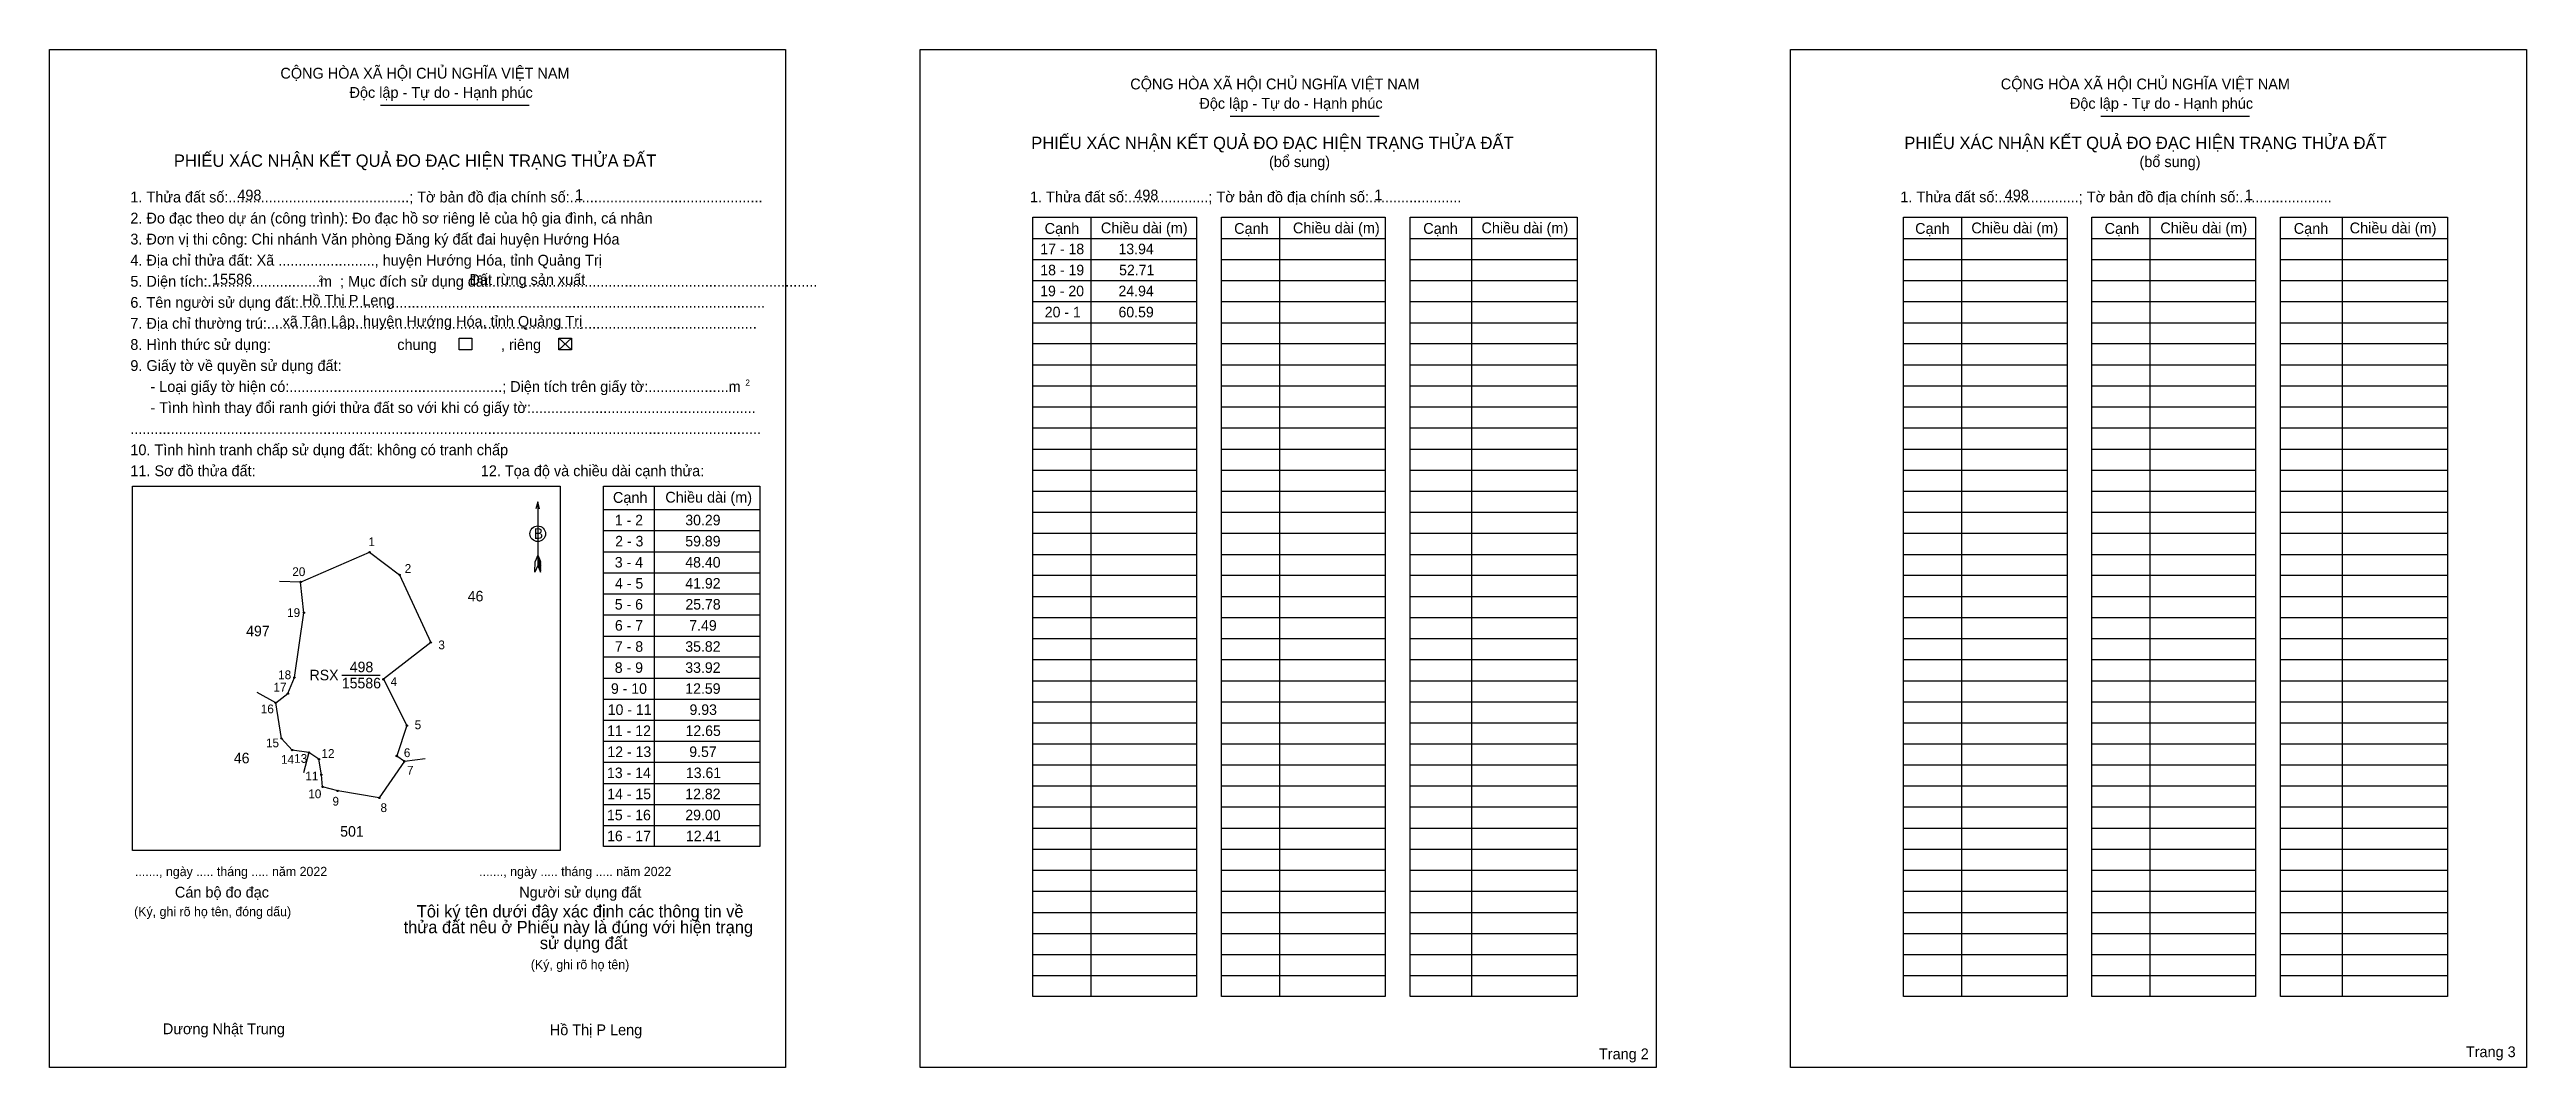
# Model space of a CAD drawing. Extents: x 544321 to 546317, y 1838896 to 1839717.
import ezdxf

# ---------------------------------------------------------------- set-up
doc = ezdxf.new("R2010")
doc.units = 0
for name, color, linetype in [('Level 1', 7, 'Continuous'), ('Level 10', 7, 'Continuous'), ('Level 11', 7, 'Continuous'), ('Level 13', 7, 'Continuous'), ('Level 2', 7, 'Continuous'), ('Level 25', 7, 'Continuous'), ('Level 27', 7, 'Continuous'), ('Level 36', 7, 'Continuous'), ('Level 48', 7, 'Continuous'), ('Level 50', 7, 'Continuous'), ('Level 52', 7, 'Continuous'), ('Level 55', 7, 'Continuous'), ('Level 6', 7, 'Continuous'), ('Level 9', 7, 'Continuous')]:
    doc.layers.add(name, color=color, linetype=linetype)

msp = doc.modelspace()

# ---------------------------------------------------------------- linework, layer by layer
at = {"layer": 'Level 1'}
for p, q in [((544321.1, 1839716.8), (544321.1, 1839716.8)), ((545022.6, 1839716.8), (545022.6, 1839716.8)), ((544587.7, 1839671.9), (544707.7, 1839671.9)), ((545272.6, 1839663.2), (545392.5, 1839663.2)), ((545974.1, 1839663.2), (546094, 1839663.2)), ((545160.3, 1839581.6), (545160.3, 1838953.6)), ((545312.2, 1839581.6), (545312.2, 1838953.6)), ((545467, 1839581.6), (545467, 1838953.6)), ((545861.8, 1839581.6), (545861.8, 1838953.6)), ((546013.7, 1839581.6), (546013.7, 1838953.6)), ((546168.5, 1839581.6), (546168.5, 1838953.6)), ((545113.6, 1839564.6), (545245.4, 1839564.6)), ((545113.6, 1839547.7), (545245.4, 1839547.7)), ((545265.6, 1839564.6), (545397.4, 1839564.6)), ((545265.6, 1839547.7), (545397.4, 1839547.7)), ((545417.5, 1839564.6), (545552.1, 1839564.6)), ((545417.5, 1839547.7), (545552.1, 1839547.7)), ((545815.1, 1839564.6), (545946.9, 1839564.6)), ((545815.1, 1839547.7), (545946.9, 1839547.7)), ((545967, 1839564.6), (546098.9, 1839564.6)), ((545967, 1839547.7), (546098.9, 1839547.7)), ((546119, 1839564.6), (546253.6, 1839564.6)), ((546119, 1839547.7), (546253.6, 1839547.7)), ((545113.6, 1839530.7), (545245.4, 1839530.7)), ((545265.6, 1839530.7), (545397.4, 1839530.7)), ((545417.5, 1839530.7), (545552.1, 1839530.7)), ((545815.1, 1839530.7), (545946.9, 1839530.7)), ((545967, 1839530.7), (546098.9, 1839530.7)), ((546119, 1839530.7), (546253.6, 1839530.7)), ((545113.6, 1839513.7), (545245.4, 1839513.7)), ((545265.6, 1839513.7), (545397.4, 1839513.7)), ((545417.5, 1839513.7), (545552.1, 1839513.7)), ((545815.1, 1839513.7), (545946.9, 1839513.7)), ((545967, 1839513.7), (546098.9, 1839513.7)), ((546119, 1839513.7), (546253.6, 1839513.7)), ((545113.6, 1839496.7), (545245.4, 1839496.7)), ((545265.6, 1839496.7), (545397.4, 1839496.7)), ((545417.5, 1839496.7), (545552.1, 1839496.7)), ((545815.1, 1839496.7), (545946.9, 1839496.7)), ((545967, 1839496.7), (546098.9, 1839496.7)), ((546119, 1839496.7), (546253.6, 1839496.7)), ((544731.5, 1839484.2), (544741.7, 1839474.7)), ((544731.5, 1839474.7), (544741.7, 1839484.2)), ((545113.6, 1839479.8), (545245.4, 1839479.8)), ((545265.6, 1839479.8), (545397.4, 1839479.8)), ((545417.5, 1839479.8), (545552.1, 1839479.8)), ((545815.1, 1839479.8), (545946.9, 1839479.8)), ((545967, 1839479.8), (546098.9, 1839479.8)), ((546119, 1839479.8), (546253.6, 1839479.8)), ((545113.6, 1839462.8), (545245.4, 1839462.8)), ((545113.6, 1839445.8), (545245.4, 1839445.8)), ((545265.6, 1839462.8), (545397.4, 1839462.8)), ((545265.6, 1839445.8), (545397.4, 1839445.8)), ((545417.5, 1839462.8), (545552.1, 1839462.8)), ((545417.5, 1839445.8), (545552.1, 1839445.8)), ((545815.1, 1839462.8), (545946.9, 1839462.8)), ((545815.1, 1839445.8), (545946.9, 1839445.8)), ((545967, 1839462.8), (546098.9, 1839462.8)), ((545967, 1839445.8), (546098.9, 1839445.8)), ((546119, 1839462.8), (546253.6, 1839462.8)), ((546119, 1839445.8), (546253.6, 1839445.8)), ((545113.6, 1839428.9), (545245.4, 1839428.9)), ((545265.6, 1839428.9), (545397.4, 1839428.9)), ((545417.5, 1839428.9), (545552.1, 1839428.9)), ((545815.1, 1839428.9), (545946.9, 1839428.9)), ((545967, 1839428.9), (546098.9, 1839428.9)), ((546119, 1839428.9), (546253.6, 1839428.9)), ((545113.6, 1839411.9), (545245.4, 1839411.9)), ((545265.6, 1839411.9), (545397.4, 1839411.9)), ((545417.5, 1839411.9), (545552.1, 1839411.9)), ((545815.1, 1839411.9), (545946.9, 1839411.9)), ((545967, 1839411.9), (546098.9, 1839411.9)), ((546119, 1839411.9), (546253.6, 1839411.9)), ((545113.6, 1839394.9), (545245.4, 1839394.9)), ((545265.6, 1839394.9), (545397.4, 1839394.9)), ((545417.5, 1839394.9), (545552.1, 1839394.9)), ((545815.1, 1839394.9), (545946.9, 1839394.9)), ((545967, 1839394.9), (546098.9, 1839394.9)), ((546119, 1839394.9), (546253.6, 1839394.9)), ((545113.6, 1839377.9), (545245.4, 1839377.9)), ((545265.6, 1839377.9), (545397.4, 1839377.9)), ((545417.5, 1839377.9), (545552.1, 1839377.9)), ((545815.1, 1839377.9), (545946.9, 1839377.9)), ((545967, 1839377.9), (546098.9, 1839377.9)), ((546119, 1839377.9), (546253.6, 1839377.9)), ((544387.9, 1839365), (544387.9, 1839365)), ((544714.5, 1839352.3), (544714.5, 1839300.9)), ((544767.5, 1839346.1), (544893.4, 1839346.1)), ((544808.2, 1839365), (544808.2, 1839074.5)), ((545113.6, 1839361), (545245.4, 1839361)), ((545265.6, 1839361), (545397.4, 1839361)), ((545417.5, 1839361), (545552.1, 1839361)), ((545815.1, 1839361), (545946.9, 1839361)), ((545967, 1839361), (546098.9, 1839361)), ((546119, 1839361), (546253.6, 1839361)), ((544767.5, 1839329.1), (544893.4, 1839329.1)), ((545113.6, 1839344), (545245.4, 1839344)), ((545113.6, 1839327), (545245.4, 1839327)), ((545265.6, 1839344), (545397.4, 1839344)), ((545265.6, 1839327), (545397.4, 1839327)), ((545417.5, 1839344), (545552.1, 1839344)), ((545417.5, 1839327), (545552.1, 1839327)), ((545815.1, 1839344), (545946.9, 1839344)), ((545815.1, 1839327), (545946.9, 1839327)), ((545967, 1839344), (546098.9, 1839344)), ((545967, 1839327), (546098.9, 1839327)), ((546119, 1839344), (546253.6, 1839344)), ((546119, 1839327), (546253.6, 1839327)), ((544714.5, 1839309.4), (544712.3, 1839304.2)), ((544714.5, 1839309.4), (544716.6, 1839304.2)), ((544714.5, 1839308.7), (544716.6, 1839303.4)), ((544714.5, 1839307.9), (544716.6, 1839302.7)), ((544714.5, 1839307.2), (544716.7, 1839301.9)), ((544714.5, 1839306.4), (544716.7, 1839301.1)), ((544767.5, 1839312.1), (544893.4, 1839312.1)), ((545113.6, 1839310), (545245.4, 1839310)), ((545265.6, 1839310), (545397.4, 1839310)), ((545417.5, 1839310), (545552.1, 1839310)), ((545815.1, 1839310), (545946.9, 1839310)), ((545967, 1839310), (546098.9, 1839310)), ((546119, 1839310), (546253.6, 1839310)), ((544712.2, 1839295.7), (544712.3, 1839304.2)), ((544714.5, 1839300.9), (544712.2, 1839295.7)), ((544714.5, 1839305.7), (544716.7, 1839300.4)), ((544714.5, 1839305), (544716.7, 1839299.6)), ((544714.5, 1839304.2), (544716.7, 1839298.9)), ((544714.5, 1839303.5), (544716.7, 1839298.1)), ((544714.5, 1839302.8), (544716.7, 1839297.3)), ((544714.5, 1839302), (544716.7, 1839296.6)), ((544714.5, 1839300.9), (544716.7, 1839295.7)), ((544716.7, 1839295.7), (544716.6, 1839304.2)), ((544767.5, 1839295.2), (544893.4, 1839295.2)), ((545113.6, 1839293.1), (545245.4, 1839293.1)), ((545265.6, 1839293.1), (545397.4, 1839293.1)), ((545417.5, 1839293.1), (545552.1, 1839293.1)), ((545815.1, 1839293.1), (545946.9, 1839293.1)), ((545967, 1839293.1), (546098.9, 1839293.1)), ((546119, 1839293.1), (546253.6, 1839293.1)), ((544767.5, 1839278.2), (544893.4, 1839278.2)), ((545113.6, 1839276.1), (545245.4, 1839276.1)), ((545265.6, 1839276.1), (545397.4, 1839276.1)), ((545417.5, 1839276.1), (545552.1, 1839276.1)), ((545815.1, 1839276.1), (545946.9, 1839276.1)), ((545967, 1839276.1), (546098.9, 1839276.1)), ((546119, 1839276.1), (546253.6, 1839276.1)), ((544767.5, 1839261.2), (544893.4, 1839261.2)), ((545113.6, 1839259.1), (545245.4, 1839259.1)), ((545265.6, 1839259.1), (545397.4, 1839259.1)), ((545417.5, 1839259.1), (545552.1, 1839259.1)), ((545815.1, 1839259.1), (545946.9, 1839259.1)), ((545967, 1839259.1), (546098.9, 1839259.1)), ((546119, 1839259.1), (546253.6, 1839259.1)), ((544767.5, 1839244.2), (544893.4, 1839244.2)), ((544767.5, 1839227.3), (544893.4, 1839227.3)), ((545113.6, 1839242.2), (545245.4, 1839242.2)), ((545265.6, 1839242.2), (545397.4, 1839242.2)), ((545417.5, 1839242.2), (545552.1, 1839242.2)), ((545815.1, 1839242.2), (545946.9, 1839242.2)), ((545967, 1839242.2), (546098.9, 1839242.2)), ((546119, 1839242.2), (546253.6, 1839242.2)), ((544767.5, 1839210.3), (544893.4, 1839210.3)), ((545113.6, 1839225.2), (545245.4, 1839225.2)), ((545113.6, 1839208.2), (545245.4, 1839208.2)), ((545265.6, 1839225.2), (545397.4, 1839225.2)), ((545265.6, 1839208.2), (545397.4, 1839208.2)), ((545417.5, 1839225.2), (545552.1, 1839225.2)), ((545417.5, 1839208.2), (545552.1, 1839208.2)), ((545815.1, 1839225.2), (545946.9, 1839225.2)), ((545815.1, 1839208.2), (545946.9, 1839208.2)), ((545967, 1839225.2), (546098.9, 1839225.2)), ((545967, 1839208.2), (546098.9, 1839208.2)), ((546119, 1839225.2), (546253.6, 1839225.2)), ((546119, 1839208.2), (546253.6, 1839208.2)), ((544767.5, 1839193.3), (544893.4, 1839193.3)), ((545113.6, 1839191.2), (545245.4, 1839191.2)), ((545265.6, 1839191.2), (545397.4, 1839191.2)), ((545417.5, 1839191.2), (545552.1, 1839191.2)), ((545815.1, 1839191.2), (545946.9, 1839191.2)), ((545967, 1839191.2), (546098.9, 1839191.2)), ((546119, 1839191.2), (546253.6, 1839191.2)), ((544767.5, 1839176.4), (544893.4, 1839176.4)), ((545113.6, 1839174.3), (545245.4, 1839174.3)), ((545265.6, 1839174.3), (545397.4, 1839174.3)), ((545417.5, 1839174.3), (545552.1, 1839174.3)), ((545815.1, 1839174.3), (545946.9, 1839174.3)), ((545967, 1839174.3), (546098.9, 1839174.3)), ((546119, 1839174.3), (546253.6, 1839174.3)), ((544767.5, 1839159.4), (544893.4, 1839159.4)), ((545113.6, 1839157.3), (545245.4, 1839157.3)), ((545265.6, 1839157.3), (545397.4, 1839157.3)), ((545417.5, 1839157.3), (545552.1, 1839157.3)), ((545815.1, 1839157.3), (545946.9, 1839157.3)), ((545967, 1839157.3), (546098.9, 1839157.3)), ((546119, 1839157.3), (546253.6, 1839157.3)), ((544767.5, 1839142.4), (544893.4, 1839142.4)), ((545113.6, 1839140.3), (545245.4, 1839140.3)), ((545265.6, 1839140.3), (545397.4, 1839140.3)), ((545417.5, 1839140.3), (545552.1, 1839140.3)), ((545815.1, 1839140.3), (545946.9, 1839140.3)), ((545967, 1839140.3), (546098.9, 1839140.3)), ((546119, 1839140.3), (546253.6, 1839140.3)), ((544767.5, 1839125.4), (544893.4, 1839125.4)), ((544767.5, 1839108.5), (544893.4, 1839108.5)), ((545113.6, 1839123.4), (545245.4, 1839123.4)), ((545265.6, 1839123.4), (545397.4, 1839123.4)), ((545417.5, 1839123.4), (545552.1, 1839123.4)), ((545815.1, 1839123.4), (545946.9, 1839123.4)), ((545967, 1839123.4), (546098.9, 1839123.4)), ((546119, 1839123.4), (546253.6, 1839123.4)), ((544767.5, 1839091.5), (544893.4, 1839091.5)), ((545113.6, 1839106.4), (545245.4, 1839106.4)), ((545113.6, 1839089.4), (545245.4, 1839089.4)), ((545265.6, 1839106.4), (545397.4, 1839106.4)), ((545265.6, 1839089.4), (545397.4, 1839089.4)), ((545417.5, 1839106.4), (545552.1, 1839106.4)), ((545417.5, 1839089.4), (545552.1, 1839089.4)), ((545815.1, 1839106.4), (545946.9, 1839106.4)), ((545815.1, 1839089.4), (545946.9, 1839089.4)), ((545967, 1839106.4), (546098.9, 1839106.4)), ((545967, 1839089.4), (546098.9, 1839089.4)), ((546119, 1839106.4), (546253.6, 1839106.4)), ((546119, 1839089.4), (546253.6, 1839089.4)), ((544732.6, 1839071.3), (544732.6, 1839071.3)), ((545113.6, 1839072.4), (545245.4, 1839072.4)), ((545265.6, 1839072.4), (545397.4, 1839072.4)), ((545417.5, 1839072.4), (545552.1, 1839072.4)), ((545815.1, 1839072.4), (545946.9, 1839072.4)), ((545967, 1839072.4), (546098.9, 1839072.4)), ((546119, 1839072.4), (546253.6, 1839072.4)), ((545113.6, 1839055.5), (545245.4, 1839055.5)), ((545265.6, 1839055.5), (545397.4, 1839055.5)), ((545417.5, 1839055.5), (545552.1, 1839055.5)), ((545815.1, 1839055.5), (545946.9, 1839055.5)), ((545967, 1839055.5), (546098.9, 1839055.5)), ((546119, 1839055.5), (546253.6, 1839055.5)), ((545113.6, 1839038.5), (545245.4, 1839038.5)), ((545265.6, 1839038.5), (545397.4, 1839038.5)), ((545417.5, 1839038.5), (545552.1, 1839038.5)), ((545815.1, 1839038.5), (545946.9, 1839038.5)), ((545967, 1839038.5), (546098.9, 1839038.5)), ((546119, 1839038.5), (546253.6, 1839038.5)), ((545113.6, 1839021.5), (545245.4, 1839021.5)), ((545265.6, 1839021.5), (545397.4, 1839021.5)), ((545417.5, 1839021.5), (545552.1, 1839021.5)), ((545815.1, 1839021.5), (545946.9, 1839021.5)), ((545967, 1839021.5), (546098.9, 1839021.5)), ((546119, 1839021.5), (546253.6, 1839021.5)), ((545113.6, 1839004.5), (545245.4, 1839004.5)), ((545113.6, 1838987.6), (545245.4, 1838987.6)), ((545265.6, 1839004.5), (545397.4, 1839004.5)), ((545265.6, 1838987.6), (545397.4, 1838987.6)), ((545417.5, 1839004.5), (545552.1, 1839004.5)), ((545417.5, 1838987.6), (545552.1, 1838987.6)), ((545815.1, 1839004.5), (545946.9, 1839004.5)), ((545815.1, 1838987.6), (545946.9, 1838987.6)), ((545967, 1839004.5), (546098.9, 1839004.5)), ((545967, 1838987.6), (546098.9, 1838987.6)), ((546119, 1839004.5), (546253.6, 1839004.5)), ((546119, 1838987.6), (546253.6, 1838987.6)), ((545113.6, 1838970.6), (545245.4, 1838970.6)), ((545265.6, 1838970.6), (545397.4, 1838970.6)), ((545417.5, 1838970.6), (545552.1, 1838970.6)), ((545815.1, 1838970.6), (545946.9, 1838970.6)), ((545967, 1838970.6), (546098.9, 1838970.6)), ((546119, 1838970.6), (546253.6, 1838970.6)), ((544914.2, 1838896.5), (544914.2, 1838896.5)), ((545615.6, 1838896.5), (545615.6, 1838896.5))]:
    msp.add_line(p, q, dxfattribs=at)
for points in [[(545113.6, 1839581.6), (545245.4, 1839581.6), (545245.4, 1838953.6), (545113.6, 1838953.6)], [(545265.6, 1839581.6), (545397.4, 1839581.6), (545397.4, 1838953.6), (545265.6, 1838953.6)], [(545417.5, 1839581.6), (545552.1, 1839581.6), (545552.1, 1838953.6), (545417.5, 1838953.6)], [(545815.1, 1839581.6), (545946.9, 1839581.6), (545946.9, 1838953.6), (545815.1, 1838953.6)], [(545967, 1839581.6), (546098.9, 1839581.6), (546098.9, 1838953.6), (545967, 1838953.6)], [(546119, 1839581.6), (546253.6, 1839581.6), (546253.6, 1838953.6), (546119, 1838953.6)], [(544387.9, 1839365), (544732.6, 1839365), (544732.6, 1839071.3), (544387.9, 1839071.3)], [(544767.5, 1839365), (544893.4, 1839365), (544893.4, 1839074.5), (544767.5, 1839074.5)]]:
    msp.add_lwpolyline(points, close=True, dxfattribs=at)
msp.add_lwpolyline([(544715.9, 1839346.8), (544714.5, 1839352.3), (544713, 1839346.8)], dxfattribs=at)
msp.add_circle((544714.5, 1839326.6), 6.26, dxfattribs=at)
at = {"layer": 'Level 10'}
msp.add_lwpolyline([(544503.3, 1839190.3), (544513.2, 1839197.8), (544518.4, 1839210.7), (544526, 1839262.9), (544523.4, 1839287.7), (544579, 1839311.7), (544603.1, 1839293.4), (544628.3, 1839239), (544590.1, 1839209.3), (544609.1, 1839172), (544600.9, 1839147.5), (544607.1, 1839143.2), (544586.8, 1839113.7), (544553.3, 1839119.4), (544541.1, 1839122.6), (544540.2, 1839132.4), (544538.1, 1839144.9), (544530.1, 1839150.2), (544516.7, 1839152.2), (544508, 1839161.7)], close=True, dxfattribs=at)
at = {"layer": 'Level 11'}
for centre in [(544579, 1839311.7), (544523.4, 1839287.7), (544603.1, 1839293.4), (544526, 1839262.9), (544628.3, 1839239), (544518.4, 1839210.7), (544590.1, 1839209.3), (544503.3, 1839190.3), (544503.3, 1839190.3), (544513.2, 1839197.8), (544609.1, 1839172), (544508, 1839161.7), (544516.7, 1839152.2), (544530.1, 1839150.2), (544600.9, 1839147.5), (544538.1, 1839144.9), (544540.2, 1839132.4), (544607.1, 1839143.2), (544541.1, 1839122.6), (544553.3, 1839119.4), (544586.8, 1839113.7)]:
    msp.add_circle(centre, 0.566, dxfattribs=at)
at = {"layer": 'Level 2'}
for points in [[(544321.1, 1839716.8), (544914.2, 1839716.8), (544914.2, 1838896.5), (544321.1, 1838896.5)], [(545022.6, 1839716.8), (545615.7, 1839716.8), (545615.7, 1838896.5), (545022.6, 1838896.5)], [(545724, 1839716.8), (546317.1, 1839716.8), (546317.1, 1838896.5), (545724, 1838896.5)]]:
    msp.add_lwpolyline(points, close=True, dxfattribs=at)
at = {"layer": 'Level 25'}
for p, q in [((544523.4, 1839287.7), (544579, 1839311.7)), ((544526, 1839262.9), (544523.4, 1839287.7)), ((544503.3, 1839190.3), (544513.2, 1839197.8)), ((544508, 1839161.7), (544516.7, 1839152.2))]:
    msp.add_line(p, q, dxfattribs=at)
at = {"layer": 'Level 27'}
for p, q in [((544523.4, 1839287.7), (544506.4, 1839288)), ((544503.3, 1839190.3), (544488.5, 1839198.7)), ((544530.1, 1839150.2), (544525.7, 1839133.8)), ((544607.1, 1839143.2), (544623.9, 1839145.6))]:
    msp.add_line(p, q, dxfattribs=at)
at = {"layer": 'Level 50'}
for points in [[(544651.3, 1839484.2), (544661.5, 1839484.2), (544661.5, 1839474.7), (544651.3, 1839474.7)], [(544731.5, 1839484.2), (544741.7, 1839484.2), (544741.7, 1839474.7), (544731.5, 1839474.7)]]:
    msp.add_lwpolyline(points, close=True, dxfattribs=at)
at = {"layer": 'Level 9'}
msp.add_line((544556.6, 1839212.7), (544587.5, 1839212.7), dxfattribs=at)

# ---------------------------------------------------------------- texts
at = {"layer": 'Level 1'}
for s, height, p in [('CỘNG HÒA XÃ HỘI CHỦ NGHĨA VIỆT NAM', 8.712, (544507.1, 1839693.4)), ('Độc lập - Tự do - Hạnh phúc', 8.712, (544562.8, 1839677.9)), ('CỘNG HÒA XÃ HỘI CHỦ NGHĨA VIỆT NAM', 8.712, (545192, 1839684.7)), ('CỘNG HÒA XÃ HỘI CHỦ NGHĨA VIỆT NAM', 8.712, (545893.5, 1839684.7)), ('Độc lập - Tự do - Hạnh phúc', 8.712, (545247.7, 1839669.1)), ('Độc lập - Tự do - Hạnh phúc', 8.712, (545949.2, 1839669.1)), ('PHIẾU XÁC NHẬN KẾT QUẢ ĐO ĐẠC HIỆN TRẠNG THỬA ĐẤT', 9.958, (545112.2, 1839636.6)), ('PHIẾU XÁC NHẬN KẾT QUẢ ĐO ĐẠC HIỆN TRẠNG THỬA ĐẤT', 9.958, (545815.8, 1839636.6)), ('PHIẾU XÁC NHẬN KẾT QUẢ ĐO ĐẠC HIỆN TRẠNG THỬA ĐẤT', 9.958, (544421.3, 1839622.3)), ('(bổ sung)', 8.71, (545303.8, 1839622.1)), ('(bổ sung)', 8.71, (546005.3, 1839622.1)), ('2. Đo đạc theo dự án (công trình): Đo đạc hồ sơ riêng lẻ của hộ gia đình, cá nhân', 8.712, (544386.2, 1839576.6)), ('1. Thửa đất số:.............................................; Tờ bản đồ địa chính số:................................................', 8.7119, (544386.2, 1839593.6)), ('1. Thửa đất số:....................; Tờ bản đồ địa chính số:.......................', 8.712, (545111.2, 1839593.7)), ('1. Thửa đất số:....................; Tờ bản đồ địa chính số:.......................', 8.712, (545812.6, 1839593.7)), ('3. Đơn vị thi công: Chi nhánh Văn phòng Đăng ký đất đai huyện Hướng Hóa', 8.712, (544386.2, 1839559.7)), ('Cạnh', 8.71, (545123, 1839568.3)), ('Chiều dài (m)', 8.712, (545168.3, 1839568.7)), ('Cạnh', 8.71, (545275.7, 1839568.3)), ('Chiều dài (m)', 8.712, (545323.1, 1839568.7)), ('Cạnh', 8.71, (545428.1, 1839568.3)), ('Chiều dài (m)', 8.712, (545475, 1839568.7)), ('Cạnh', 8.71, (545824.5, 1839568.3)), ('Chiều dài (m)', 8.712, (545869.8, 1839568.7)), ('Cạnh', 8.71, (545977.2, 1839568.3)), ('Chiều dài (m)', 8.712, (546022.1, 1839568.7)), ('Cạnh', 8.71, (546129.6, 1839568.3)), ('Chiều dài (m)', 8.712, (546174.7, 1839568.7)), ('4. Địa chỉ thửa đất: Xã ........................, huyện Hướng Hóa, tỉnh Quảng Trị', 8.712, (544386.2, 1839542.7)), ('5. Diện tích:............................m  ; Mục đích sử dụng đất:.................................................................................', 8.7119, (544386.2, 1839525.7)), ('2', 4.98, (544537.8, 1839529.7)), ('6. Tên người sử dụng đất:....................................................................................................................', 8.7119, (544386.2, 1839508.7)), ('7. Địa chỉ thường trú:..........................................................................................................................', 8.7119, (544386.2, 1839491.8)), ('9. Giấy tờ về quyền sử dụng đất:', 8.712, (544386.2, 1839457.8)), ('chung                , riêng', 8.712, (544601.3, 1839474.7)), ('     - Loại giấy tờ hiện có:.....................................................; Diện tích trên giấy tờ:....................m', 8.7119, (544386.2, 1839440.9)), ('2', 4.98, (544881.8, 1839445.9)), ('     - Tình hình thay đổi ranh giới thửa đất so với khi có giấy tờ:........................................................', 8.7119, (544386.2, 1839423.9)), ('.............................................................................................................................................................', 8.7119, (544386.2, 1839406.9)), ('10. Tình hình tranh chấp sử dụng đất: không có tranh chấp', 8.712, (544386.2, 1839389.9)), ('11. Sơ đồ thửa đất:', 8.712, (544386.2, 1839373)), ('12. Tọa độ và chiều dài cạnh thửa:', 8.712, (544668.6, 1839373)), ('Cạnh', 8.71, (544775.1, 1839351.5)), ('Chiều dài (m)', 8.712, (544817.3, 1839351.7)), ('B', 8.49, (544711.3, 1839322.5)), ('......., ngày ..... tháng ..... năm 2022', 7.468, (544389.9, 1839050.7)), ('......., ngày ..... tháng ..... năm 2022', 7.468, (544667.3, 1839050.7)), ('(Ký, ghi rõ họ tên, đóng dấu)', 7.468, (544389.2, 1839018.4)), ('Cán bộ đo đạc', 8.712, (544422.1, 1839033.4)), ('Tôi ký tên dưới đây xác định các thông tin về', 9.9, (544617, 1839017.4)), ('Người sử dụng đất', 8.712, (544699.6, 1839033.4)), ('thửa đất nêu ở Phiếu này là đúng với hiện trạng', 9.9, (544606.4, 1839004.7)), ('sử dụng đất', 9.9, (544716.2, 1838991.9)), ('(Ký, ghi rõ họ tên)', 7.468, (544708.9, 1838975.7)), ('Dương Nhật Trung', 8.712, (544412.4, 1838923.3)), ('Trang 2', 8.71, (545569.7, 1838903.1)), ('Trang 3', 8.71, (546268.3, 1838904.8))]:
    msp.add_text(s, height=height, dxfattribs=at).set_placement(p)
at = {"layer": 'Level 13'}
for s, p in [('RSX', (544530.6, 1839208.5)), ('15586', (544556.6, 1839202)), ('498', (544563, 1839215))]:
    msp.add_text(s, height=8.49, dxfattribs=at).set_placement(p)
at = {"layer": 'Level 36'}
for s, p in [('46', (544658.1, 1839272.1)), ('497', (544479.5, 1839244)), ('46', (544469.6, 1839141.6)), ('501', (544555.3, 1839082.5))]:
    msp.add_text(s, height=8.49, dxfattribs=at).set_placement(p)
at = {"layer": 'Level 48'}
msp.add_text('8. Hình thức sử dụng:', height=8.712, dxfattribs=at).set_placement((544386.2, 1839474.8))
at = {"layer": 'Level 52'}
for s, p in [('17 - 18', (545119.5, 1839551.9)), ('13.94', (545182.5, 1839551.9)), ('18 - 19', (545119.5, 1839534.9)), ('19 - 20', (545119.4, 1839518)), ('24.94', (545182.5, 1839518)), ('52.71', (545183, 1839534.9)), ('20 - 1', (545123.1, 1839501)), ('60.59', (545182.5, 1839501)), ('1 - 2', (544776.6, 1839333.4)), ('30.29', (544833.4, 1839333.4)), ('3 - 4', (544776.6, 1839299.4)), ('2 - 3', (544776.9, 1839316.4)), ('48.40', (544833.4, 1839299.4)), ('59.89', (544833.4, 1839316.4)), ('4 - 5', (544776.8, 1839282.4)), ('41.92', (544833.4, 1839282.4)), ('5 - 6', (544776.6, 1839265.5)), ('25.78', (544833.5, 1839265.5)), ('6 - 7', (544776.7, 1839248.5)), ('7.49', (544836.6, 1839248.5)), ('7 - 8', (544776.7, 1839231.5)), ('35.82', (544833.4, 1839231.5)), ('8 - 9', (544776.6, 1839214.5)), ('33.92', (544833.4, 1839214.5)), ('10 - 11', (544770.9, 1839180.6)), ('9 - 10', (544773.5, 1839197.6)), ('12.59', (544833.4, 1839197.6)), ('9.93', (544836.8, 1839180.6)), ('11 - 12', (544770.4, 1839163.6)), ('12.65', (544833.6, 1839163.6)), ('12 - 13', (544770.6, 1839146.7)), ('9.57', (544836.6, 1839146.7)), ('13 - 14', (544770.3, 1839129.7)), ('13.61', (544833.9, 1839129.7)), ('14 - 15', (544770.5, 1839112.7)), ('12.82', (544833.4, 1839112.7)), ('15 - 16', (544770.3, 1839095.7)), ('16 - 17', (544770.4, 1839078.8)), ('29.00', (544833.4, 1839095.7)), ('12.41', (544833.9, 1839078.8))]:
    msp.add_text(s, height=8.49, dxfattribs=at).set_placement(p)
at = {"layer": 'Level 55'}
for s, p in [('1', (544578.9, 1839311.7)), ('20', (544523.2, 1839287.7)), ('2', (544603, 1839293.4)), ('19', (544525.8, 1839262.9)), ('3', (544628.2, 1839239)), ('18', (544518.2, 1839210.7)), ('4', (544590, 1839209.3)), ('16', (544503.1, 1839190.3)), ('17', (544513, 1839197.8)), ('5', (544609, 1839172)), ('15', (544507.8, 1839161.7)), ('14', (544516.4, 1839152.2)), ('13', (544529.9, 1839150.2)), ('6', (544600.8, 1839147.5)), ('12', (544537.9, 1839144.9)), ('11', (544540, 1839132.4)), ('7', (544607, 1839143.2)), ('10', (544540.9, 1839122.6)), ('9', (544553.2, 1839119.4)), ('8', (544586.7, 1839113.7))]:
    msp.add_text(s, height=0.283, dxfattribs=at).set_placement(p)
at = {"layer": 'Level 6'}
for s, height, p in [('498', 8.71, (544472.4, 1839595.2)), ('1', 8.71, (544744.5, 1839595.4)), ('498', 8.71, (545195.2, 1839595.2)), ('1', 8.71, (545388.7, 1839595.3)), ('498', 8.71, (545896.7, 1839595.2)), ('1', 8.71, (546090.2, 1839595.3)), ('15586', 8.71, (544452, 1839527.4)), ('Đất rừng sản xuất', 8.712, (544659.5, 1839527.1)), ('Hồ Thị P Leng', 8.712, (544524.6, 1839510.4)), (', xã Tân Lập, huyện Hướng Hóa, tỉnh Quảng Trị', 8.712, (544502.4, 1839493.4)), ('Hồ Thị P Leng', 8.712, (544724.2, 1838922.5))]:
    msp.add_text(s, height=height, dxfattribs=at).set_placement(p)
at = {"layer": 'Level 9'}
for s, p in [('1', (544578.1, 1839316.6)), ('20', (544516.7, 1839292.5)), ('2', (544607.3, 1839295.1)), ('19', (544512.5, 1839259.5)), ('3', (544634.4, 1839233.5)), ('17', (544501.5, 1839199.4)), ('18', (544505.3, 1839209.4)), ('4', (544595.9, 1839203.9)), ('16', (544491.3, 1839181.9)), ('5', (544615.3, 1839169.1)), ('15', (544495.5, 1839154.5)), ('14', (544507.6, 1839141.2)), ('13', (544518.2, 1839142)), ('12', (544540.2, 1839146)), ('6', (544606.6, 1839146.6)), ('11', (544527.2, 1839127.8)), ('7', (544609.1, 1839132.5)), ('10', (544529.6, 1839113.5)), ('9', (544549.1, 1839107.5)), ('8', (544587.8, 1839102.3))]:
    msp.add_text(s, height=7.07, dxfattribs=at).set_placement(p)

doc.saveas('drawing.dxf')
